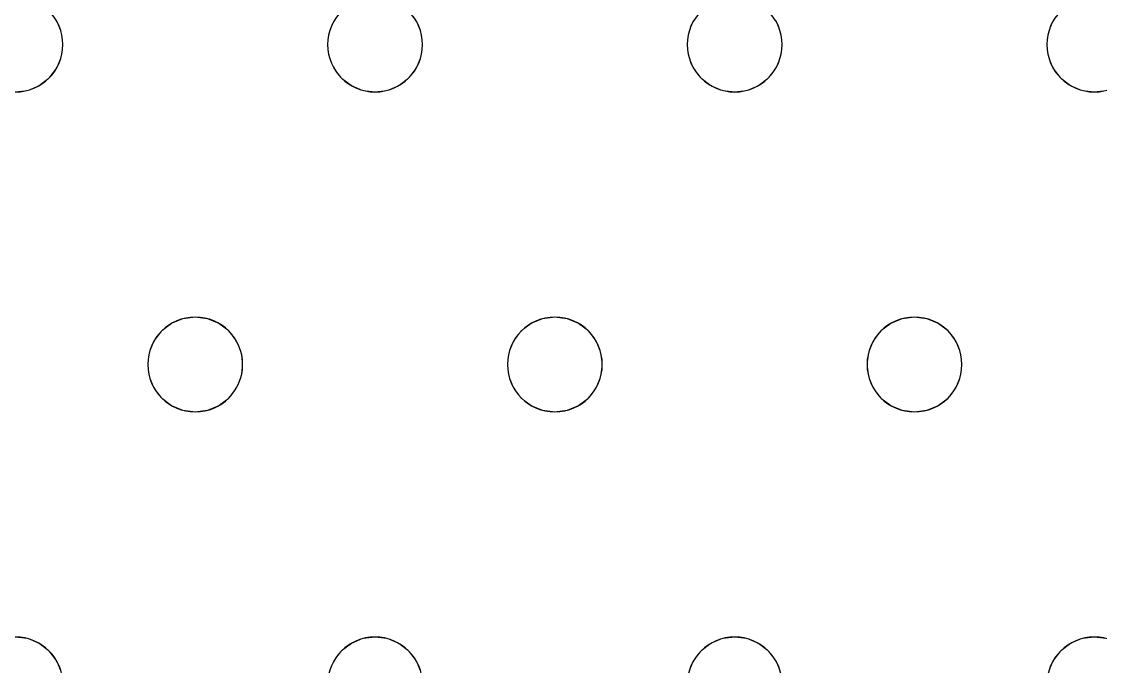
# Model space of a CAD drawing. Header units: millimetres. Extents: x -1 to 1601, y -701 to 1.
# Drawn here: x 896.6 to 987.6, y -150.5 to -96.1 of the extents above; entities that cross this region are included whole.
import ezdxf

# ---------------------------------------------------------------- set-up
doc = ezdxf.new("R2010")
doc.units = ezdxf.units.MM
doc.layers.add('IQ_200_3D', color=1, linetype='Continuous')
doc.layers.add('IQ_204_2D', color=7, linetype='Continuous')

msp = doc.modelspace()

# ---------------------------------------------------------------- linework, layer by layer
at = {"layer": 'IQ_200_3D', "lineweight": 18}
for points, invisible_edges in [([(122.762, -68.034, 850), (1477.238, -68.034, 850), (1477.238, -397.966, 850), (122.762, -397.966, 850)], 10), ([(122.762, -68.034, 860), (122.762, -397.966, 860), (1477.238, -397.966, 860), (1477.238, -68.034, 860)], 5), ([(929.915, -96, 888), (929.279, -95.172, 888), (953.32, -96, 888), (952.921, -96.965, 888)], 10), ([(899.981, -96.965, 890), (899.582, -96, 890), (899.582, -96, 888), (899.981, -96.965, 888)], 10), ([(922.587, -96.965, 888), (899.981, -96.965, 888), (899.582, -96, 888), (922.987, -96, 888)], 5), ([(922.587, -96.965, 890), (922.987, -96, 890), (899.582, -96, 890), (899.981, -96.965, 890)], 10), ([(922.987, -96, 890), (922.587, -96.965, 890), (922.587, -96.965, 888), (922.987, -96, 888)], 10), ([(930.315, -96.965, 890), (929.915, -96, 890), (929.915, -96, 888), (930.315, -96.965, 888)], 10), ([(952.921, -96.965, 888), (952.784, -98, 888), (930.315, -96.965, 888), (929.915, -96, 888)], 10), ([(929.915, -96, 890), (930.315, -96.965, 890), (952.921, -96.965, 890), (953.32, -96, 890)], 10), ([(953.32, -96, 890), (952.921, -96.965, 890), (952.921, -96.965, 888), (953.32, -96, 888)], 10), ([(960.648, -96.965, 890), (960.248, -96, 890), (960.248, -96, 888), (960.648, -96.965, 888)], 10), ([(983.254, -96.965, 888), (960.648, -96.965, 888), (960.248, -96, 888), (983.653, -96, 888)], 5), ([(983.254, -96.965, 890), (983.653, -96, 890), (960.248, -96, 890), (960.648, -96.965, 890)], 10), ([(983.653, -96, 890), (983.254, -96.965, 890), (983.254, -96.965, 888), (983.653, -96, 888)], 10), ([(900.118, -98, 890), (899.981, -96.965, 890), (899.981, -96.965, 888), (900.118, -98, 888)], 2), ([(899.981, -96.965, 888), (922.587, -96.965, 888), (922.451, -98, 888), (900.118, -98, 888)], 5), ([(922.451, -98, 890), (922.587, -96.965, 890), (899.981, -96.965, 890), (900.118, -98, 890)], 10), ([(922.587, -96.965, 890), (922.451, -98, 890), (922.451, -98, 888), (922.587, -96.965, 888)], 8), ([(930.451, -98, 890), (930.315, -96.965, 890), (930.315, -96.965, 888), (930.451, -98, 888)], 2), ([(952.784, -98, 888), (930.451, -98, 888), (930.315, -96.965, 888)], 13), ([(952.784, -98, 890), (952.921, -96.965, 890), (930.315, -96.965, 890), (930.451, -98, 890)], 10), ([(952.921, -96.965, 890), (952.784, -98, 890), (952.784, -98, 888), (952.921, -96.965, 888)], 8), ([(960.784, -98, 890), (960.648, -96.965, 890), (960.648, -96.965, 888), (960.784, -98, 888)], 2), ([(983.118, -98, 888), (960.784, -98, 888), (960.648, -96.965, 888), (983.254, -96.965, 888)], 5), ([(960.784, -98, 890), (983.254, -99.035, 890), (983.118, -98, 890), (960.648, -96.965, 890)], 5), ([(983.118, -98, 890), (983.254, -96.965, 890), (960.648, -96.965, 890)], 14), ([(983.254, -96.965, 890), (983.118, -98, 890), (983.118, -98, 888), (983.254, -96.965, 888)], 8), ([(899.981, -99.035, 890), (900.118, -98, 890), (900.118, -98, 888), (899.981, -99.035, 888)], 8), ([(922.587, -99.035, 888), (899.981, -99.035, 888), (900.118, -98, 888), (922.451, -98, 888)], 5), ([(900.118, -98, 890), (899.981, -99.035, 890), (922.587, -99.035, 890), (922.451, -98, 890)], 10), ([(922.451, -98, 890), (922.587, -99.035, 890), (922.587, -99.035, 888), (922.451, -98, 888)], 2), ([(930.315, -99.035, 890), (930.451, -98, 890), (930.451, -98, 888), (930.315, -99.035, 888)], 8), ([(952.921, -99.035, 888), (930.315, -99.035, 888), (930.451, -98, 888), (952.784, -98, 888)], 5), ([(930.315, -99.035, 890), (953.32, -100, 890), (952.921, -99.035, 890), (930.451, -98, 890)], 5), ([(930.451, -98, 890), (952.921, -99.035, 890), (952.784, -98, 890)], 13), ([(952.784, -98, 890), (952.921, -99.035, 890), (952.921, -99.035, 888), (952.784, -98, 888)], 2), ([(960.648, -99.035, 890), (960.784, -98, 890), (960.784, -98, 888), (960.648, -99.035, 888)], 8), ([(960.648, -99.035, 888), (960.784, -98, 888), (983.254, -99.035, 888), (983.653, -100, 888)], 10), ([(960.648, -99.035, 890), (983.653, -100, 890), (983.254, -99.035, 890), (960.784, -98, 890)], 5), ([(983.254, -99.035, 888), (960.784, -98, 888), (983.118, -98, 888)], 3), ([(983.118, -98, 890), (983.254, -99.035, 890), (983.254, -99.035, 888), (983.118, -98, 888)], 2), ([(899.582, -100, 890), (899.981, -99.035, 890), (899.981, -99.035, 888), (899.582, -100, 888)], 10), ([(899.981, -99.035, 888), (922.587, -99.035, 888), (922.987, -100, 888), (899.582, -100, 888)], 5), ([(922.987, -100, 890), (922.587, -99.035, 890), (899.981, -99.035, 890), (899.582, -100, 890)], 10), ([(922.587, -99.035, 890), (922.987, -100, 890), (922.987, -100, 888), (922.587, -99.035, 888)], 10), ([(929.915, -100, 890), (930.315, -99.035, 890), (930.315, -99.035, 888), (929.915, -100, 888)], 10), ([(930.315, -99.035, 888), (952.921, -99.035, 888), (953.32, -100, 888), (929.915, -100, 888)], 5), ([(929.915, -100, 890), (953.32, -100, 890), (930.315, -99.035, 890)], 3), ([(952.921, -99.035, 890), (953.32, -100, 890), (953.32, -100, 888), (952.921, -99.035, 888)], 10), ([(960.248, -100, 890), (960.648, -99.035, 890), (960.648, -99.035, 888), (960.248, -100, 888)], 10), ([(983.653, -100, 888), (960.248, -100, 888), (960.648, -99.035, 888)], 13), ([(960.248, -100, 890), (983.653, -100, 890), (960.648, -99.035, 890)], 3), ([(983.254, -99.035, 890), (983.653, -100, 890), (983.653, -100, 888), (983.254, -99.035, 888)], 10), ([(898.946, -100.828, 890), (899.582, -100, 890), (899.582, -100, 888), (898.946, -100.828, 888)], 10), ([(911.284, -121, 888), (898.946, -100.828, 888), (899.582, -100, 888), (922.987, -100, 888)], 13), ([(911.284, -121, 890), (899.582, -100, 890), (898.946, -100.828, 890)], 13), ([(911.284, -121, 890), (923.622, -100.828, 890), (922.987, -100, 890), (899.582, -100, 890)], 13), ([(911.284, -121, 888), (922.987, -100, 888), (923.622, -100.828, 888), (912.32, -121.136, 888)], 5), ([(922.987, -100, 890), (923.622, -100.828, 890), (923.622, -100.828, 888), (922.987, -100, 888)], 10), ([(929.279, -100.828, 890), (929.915, -100, 890), (929.915, -100, 888), (929.279, -100.828, 888)], 10), ([(941.618, -121, 888), (929.279, -100.828, 888), (929.915, -100, 888), (953.32, -100, 888)], 13), ([(929.279, -100.828, 890), (940.582, -121.136, 890), (941.618, -121, 890), (929.915, -100, 890)], 5), ([(941.618, -121, 890), (953.956, -100.828, 890), (953.32, -100, 890), (929.915, -100, 890)], 13), ([(941.618, -121, 888), (953.32, -100, 888), (953.956, -100.828, 888), (942.653, -121.136, 888)], 5), ([(953.32, -100, 890), (953.956, -100.828, 890), (953.956, -100.828, 888), (953.32, -100, 888)], 10), ([(959.613, -100.828, 890), (960.248, -100, 890), (960.248, -100, 888), (959.613, -100.828, 888)], 10), ([(971.951, -121, 888), (959.613, -100.828, 888), (960.248, -100, 888), (983.653, -100, 888)], 13), ([(959.613, -100.828, 890), (970.916, -121.136, 890), (971.951, -121, 890), (960.248, -100, 890)], 5), ([(971.951, -121, 890), (984.289, -100.828, 890), (983.653, -100, 890), (960.248, -100, 890)], 13), ([(983.653, -100, 888), (984.289, -100.828, 888), (971.951, -121, 888)], 14), ([(983.653, -100, 890), (984.289, -100.828, 890), (984.289, -100.828, 888), (983.653, -100, 888)], 10), ([(898.118, -101.464, 890), (898.946, -100.828, 890), (898.946, -100.828, 888), (898.118, -101.464, 888)], 10), ([(898.118, -101.464, 888), (898.946, -100.828, 888), (910.249, -121.136, 888), (909.284, -121.536, 888)], 10), ([(910.249, -121.136, 890), (911.284, -121, 890), (898.946, -100.828, 890), (898.118, -101.464, 890)], 10), ([(898.946, -100.828, 888), (911.284, -121, 888), (910.249, -121.136, 888)], 13), ([(912.32, -121.136, 890), (923.622, -100.828, 890), (911.284, -121, 890)], 3), ([(912.32, -121.136, 888), (923.622, -100.828, 888), (924.451, -101.464, 888), (913.284, -121.536, 888)], 5), ([(924.451, -101.464, 890), (923.622, -100.828, 890), (912.32, -121.136, 890), (913.284, -121.536, 890)], 10), ([(923.622, -100.828, 890), (924.451, -101.464, 890), (924.451, -101.464, 888), (923.622, -100.828, 888)], 10), ([(928.451, -101.464, 890), (929.279, -100.828, 890), (929.279, -100.828, 888), (928.451, -101.464, 888)], 10), ([(928.451, -101.464, 888), (929.279, -100.828, 888), (940.582, -121.136, 888), (939.618, -121.536, 888)], 10), ([(928.451, -101.464, 890), (940.582, -121.136, 890), (929.279, -100.828, 890)], 3), ([(941.618, -121, 888), (940.582, -121.136, 888), (929.279, -100.828, 888)], 14), ([(942.653, -121.136, 890), (953.956, -100.828, 890), (941.618, -121, 890)], 3), ([(953.956, -100.828, 888), (954.784, -101.464, 888), (942.653, -121.136, 888)], 14), ([(942.653, -121.136, 890), (943.618, -121.536, 890), (954.784, -101.464, 890), (953.956, -100.828, 890)], 10), ([(953.956, -100.828, 890), (954.784, -101.464, 890), (954.784, -101.464, 888), (953.956, -100.828, 888)], 10), ([(958.784, -101.464, 890), (959.613, -100.828, 890), (959.613, -100.828, 888), (958.784, -101.464, 888)], 10), ([(970.916, -121.136, 888), (958.784, -101.464, 888), (959.613, -100.828, 888), (971.951, -121, 888)], 5), ([(958.784, -101.464, 890), (969.951, -121.536, 890), (970.916, -121.136, 890), (959.613, -100.828, 890)], 5), ([(984.289, -100.828, 888), (985.118, -101.464, 888), (972.986, -121.136, 888), (971.951, -121, 888)], 10), ([(972.986, -121.136, 890), (985.118, -101.464, 890), (984.289, -100.828, 890), (971.951, -121, 890)], 5), ([(984.289, -100.828, 890), (985.118, -101.464, 890), (985.118, -101.464, 888), (984.289, -100.828, 888)], 10), ([(897.153, -101.864, 888), (896.118, -102, 888), (896.118, -102, 890), (897.153, -101.864, 890)], 10), ([(896.118, -102, 888), (897.153, -101.864, 888), (908.456, -122.172, 888), (907.82, -123, 888)], 10), ([(908.456, -122.172, 890), (909.284, -121.536, 890), (897.153, -101.864, 890), (896.118, -102, 890)], 10), ([(897.153, -101.864, 890), (898.118, -101.464, 890), (898.118, -101.464, 888), (897.153, -101.864, 888)], 10), ([(897.153, -101.864, 888), (898.118, -101.464, 888), (909.284, -121.536, 888), (908.456, -122.172, 888)], 10), ([(909.284, -121.536, 890), (910.249, -121.136, 890), (898.118, -101.464, 890), (897.153, -101.864, 890)], 10), ([(925.416, -101.864, 888), (914.113, -122.172, 888), (913.284, -121.536, 888), (924.451, -101.464, 888)], 5), ([(913.284, -121.536, 890), (914.113, -122.172, 890), (925.416, -101.864, 890), (924.451, -101.464, 890)], 10), ([(926.451, -102, 888), (914.748, -123, 888), (914.113, -122.172, 888), (925.416, -101.864, 888)], 5), ([(926.451, -102, 890), (925.416, -101.864, 890), (914.113, -122.172, 890), (914.748, -123, 890)], 10), ([(924.451, -101.464, 890), (925.416, -101.864, 890), (925.416, -101.864, 888), (924.451, -101.464, 888)], 10), ([(926.451, -102, 888), (925.416, -101.864, 888), (925.416, -101.864, 890), (926.451, -102, 890)], 10), ([(927.486, -101.864, 888), (926.451, -102, 888), (926.451, -102, 890), (927.486, -101.864, 890)], 10), ([(926.451, -102, 888), (927.486, -101.864, 888), (938.789, -122.172, 888), (938.153, -123, 888)], 10), ([(938.789, -122.172, 890), (939.618, -121.536, 890), (927.486, -101.864, 890), (926.451, -102, 890)], 10), ([(927.486, -101.864, 890), (928.451, -101.464, 890), (928.451, -101.464, 888), (927.486, -101.864, 888)], 10), ([(927.486, -101.864, 888), (928.451, -101.464, 888), (939.618, -121.536, 888), (938.789, -122.172, 888)], 10), ([(939.618, -121.536, 890), (940.582, -121.136, 890), (928.451, -101.464, 890), (927.486, -101.864, 890)], 10), ([(943.618, -121.536, 888), (942.653, -121.136, 888), (954.784, -101.464, 888), (955.749, -101.864, 888)], 10), ([(955.749, -101.864, 890), (954.784, -101.464, 890), (943.618, -121.536, 890), (944.446, -122.172, 890)], 10), ([(944.446, -122.172, 888), (943.618, -121.536, 888), (955.749, -101.864, 888), (956.784, -102, 888)], 10), ([(956.784, -102, 890), (955.749, -101.864, 890), (944.446, -122.172, 890), (945.082, -123, 890)], 10), ([(954.784, -101.464, 890), (955.749, -101.864, 890), (955.749, -101.864, 888), (954.784, -101.464, 888)], 10), ([(956.784, -102, 888), (955.749, -101.864, 888), (955.749, -101.864, 890), (956.784, -102, 890)], 10), ([(957.82, -101.864, 888), (956.784, -102, 888), (956.784, -102, 890), (957.82, -101.864, 890)], 10), ([(956.784, -102, 888), (957.82, -101.864, 888), (969.122, -122.172, 888), (968.487, -123, 888)], 10), ([(969.122, -122.172, 890), (957.82, -101.864, 890), (956.784, -102, 890), (968.487, -123, 890)], 5), ([(957.82, -101.864, 890), (958.784, -101.464, 890), (958.784, -101.464, 888), (957.82, -101.864, 888)], 10), ([(969.951, -121.536, 888), (969.122, -122.172, 888), (957.82, -101.864, 888), (958.784, -101.464, 888)], 10), ([(957.82, -101.864, 890), (969.122, -122.172, 890), (969.951, -121.536, 890), (958.784, -101.464, 890)], 5), ([(958.784, -101.464, 888), (970.916, -121.136, 888), (969.951, -121.536, 888)], 13), ([(985.118, -101.464, 888), (986.082, -101.864, 888), (973.951, -121.536, 888), (972.986, -121.136, 888)], 10), ([(973.951, -121.536, 890), (986.082, -101.864, 890), (985.118, -101.464, 890), (972.986, -121.136, 890)], 5), ([(974.779, -122.172, 888), (973.951, -121.536, 888), (986.082, -101.864, 888), (987.118, -102, 888)], 10), ([(974.779, -122.172, 890), (987.118, -102, 890), (986.082, -101.864, 890), (973.951, -121.536, 890)], 5), ([(985.118, -101.464, 890), (986.082, -101.864, 890), (986.082, -101.864, 888), (985.118, -101.464, 888)], 10), ([(987.118, -102, 888), (986.082, -101.864, 888), (986.082, -101.864, 890), (987.118, -102, 890)], 10), ([(988.153, -101.864, 888), (987.118, -102, 888), (987.118, -102, 890), (988.153, -101.864, 890)], 10), ([(999.456, -122.172, 888), (998.82, -123, 888), (987.118, -102, 888), (988.153, -101.864, 888)], 10), ([(987.118, -102, 890), (998.82, -123, 890), (999.456, -122.172, 890), (988.153, -101.864, 890)], 5), ([(896.118, -102, 888), (907.82, -123, 888), (884.415, -123, 888), (883.779, -122.172, 888)], 11), ([(907.82, -123, 890), (908.456, -122.172, 890), (896.118, -102, 890), (884.415, -123, 890)], 14), ([(914.748, -123, 888), (926.451, -102, 888), (938.153, -123, 888)], 15), ([(938.153, -123, 890), (938.789, -122.172, 890), (926.451, -102, 890), (914.748, -123, 890)], 14), ([(945.082, -123, 888), (944.446, -122.172, 888), (956.784, -102, 888), (968.487, -123, 888)], 14), ([(968.487, -123, 890), (956.784, -102, 890), (945.082, -123, 890), (968.087, -123.965, 890)], 7), ([(975.415, -123, 888), (974.779, -122.172, 888), (987.118, -102, 888), (998.82, -123, 888)], 14), ([(987.118, -102, 890), (974.779, -122.172, 890), (975.415, -123, 890), (998.82, -123, 890)], 13), ([(910.249, -121.136, 888), (911.284, -121, 888), (911.284, -121, 890), (910.249, -121.136, 890)], 10), ([(911.284, -121, 888), (912.32, -121.136, 888), (912.32, -121.136, 890), (911.284, -121, 890)], 10), ([(940.582, -121.136, 888), (941.618, -121, 888), (941.618, -121, 890), (940.582, -121.136, 890)], 10), ([(941.618, -121, 888), (942.653, -121.136, 888), (942.653, -121.136, 890), (941.618, -121, 890)], 10), ([(970.916, -121.136, 888), (971.951, -121, 888), (971.951, -121, 890), (970.916, -121.136, 890)], 10), ([(971.951, -121, 888), (972.986, -121.136, 888), (972.986, -121.136, 890), (971.951, -121, 890)], 10), ([(909.284, -121.536, 890), (908.456, -122.172, 890), (908.456, -122.172, 888), (909.284, -121.536, 888)], 10), ([(910.249, -121.136, 890), (909.284, -121.536, 890), (909.284, -121.536, 888), (910.249, -121.136, 888)], 10), ([(913.284, -121.536, 890), (912.32, -121.136, 890), (912.32, -121.136, 888), (913.284, -121.536, 888)], 10), ([(914.113, -122.172, 890), (913.284, -121.536, 890), (913.284, -121.536, 888), (914.113, -122.172, 888)], 10), ([(939.618, -121.536, 890), (938.789, -122.172, 890), (938.789, -122.172, 888), (939.618, -121.536, 888)], 10), ([(940.582, -121.136, 890), (939.618, -121.536, 890), (939.618, -121.536, 888), (940.582, -121.136, 888)], 10), ([(943.618, -121.536, 890), (942.653, -121.136, 890), (942.653, -121.136, 888), (943.618, -121.536, 888)], 10), ([(944.446, -122.172, 890), (943.618, -121.536, 890), (943.618, -121.536, 888), (944.446, -122.172, 888)], 10), ([(969.951, -121.536, 890), (969.122, -122.172, 890), (969.122, -122.172, 888), (969.951, -121.536, 888)], 10), ([(970.916, -121.136, 890), (969.951, -121.536, 890), (969.951, -121.536, 888), (970.916, -121.136, 888)], 10), ([(973.951, -121.536, 890), (972.986, -121.136, 890), (972.986, -121.136, 888), (973.951, -121.536, 888)], 10), ([(974.779, -122.172, 890), (973.951, -121.536, 890), (973.951, -121.536, 888), (974.779, -122.172, 888)], 10), ([(908.456, -122.172, 890), (907.82, -123, 890), (907.82, -123, 888), (908.456, -122.172, 888)], 10), ([(914.748, -123, 890), (914.113, -122.172, 890), (914.113, -122.172, 888), (914.748, -123, 888)], 10), ([(938.789, -122.172, 890), (938.153, -123, 890), (938.153, -123, 888), (938.789, -122.172, 888)], 10), ([(945.082, -123, 890), (944.446, -122.172, 890), (944.446, -122.172, 888), (945.082, -123, 888)], 10), ([(969.122, -122.172, 890), (968.487, -123, 890), (968.487, -123, 888), (969.122, -122.172, 888)], 10), ([(975.415, -123, 890), (974.779, -122.172, 890), (974.779, -122.172, 888), (975.415, -123, 888)], 10), ([(907.421, -123.965, 888), (884.815, -123.965, 888), (884.415, -123, 888), (907.82, -123, 888)], 5), ([(884.815, -123.965, 890), (907.284, -125, 890), (907.421, -123.965, 890), (884.415, -123, 890)], 5), ([(907.421, -123.965, 890), (907.82, -123, 890), (884.415, -123, 890)], 14), ([(907.82, -123, 890), (907.421, -123.965, 890), (907.421, -123.965, 888), (907.82, -123, 888)], 10), ([(915.148, -123.965, 890), (914.748, -123, 890), (914.748, -123, 888), (915.148, -123.965, 888)], 10), ([(937.754, -123.965, 888), (915.148, -123.965, 888), (914.748, -123, 888), (938.153, -123, 888)], 5), ([(914.748, -123, 890), (937.754, -123.965, 890), (938.153, -123, 890)], 13), ([(915.148, -123.965, 890), (937.618, -125, 890), (937.754, -123.965, 890), (914.748, -123, 890)], 5), ([(938.153, -123, 890), (937.754, -123.965, 890), (937.754, -123.965, 888), (938.153, -123, 888)], 10), ([(945.481, -123.965, 890), (945.082, -123, 890), (945.082, -123, 888), (945.481, -123.965, 888)], 10), ([(968.087, -123.965, 888), (945.481, -123.965, 888), (945.082, -123, 888), (968.487, -123, 888)], 5), ([(945.082, -123, 890), (945.481, -123.965, 890), (968.087, -123.965, 890)], 14), ([(968.487, -123, 890), (968.087, -123.965, 890), (968.087, -123.965, 888), (968.487, -123, 888)], 10), ([(975.815, -123.965, 890), (975.415, -123, 890), (975.415, -123, 888), (975.815, -123.965, 888)], 10), ([(975.815, -123.965, 888), (975.415, -123, 888), (998.421, -123.965, 888), (998.284, -125, 888)], 10), ([(998.421, -123.965, 888), (975.415, -123, 888), (998.82, -123, 888)], 3), ([(998.421, -123.965, 890), (998.82, -123, 890), (975.415, -123, 890), (975.815, -123.965, 890)], 10), ([(907.284, -125, 888), (884.951, -125, 888), (884.815, -123.965, 888), (907.421, -123.965, 888)], 5), ([(884.951, -125, 890), (907.421, -126.035, 890), (907.284, -125, 890), (884.815, -123.965, 890)], 5), ([(907.421, -123.965, 890), (907.284, -125, 890), (907.284, -125, 888), (907.421, -123.965, 888)], 8), ([(915.284, -125, 890), (915.148, -123.965, 890), (915.148, -123.965, 888), (915.284, -125, 888)], 2), ([(937.618, -125, 888), (915.284, -125, 888), (915.148, -123.965, 888), (937.754, -123.965, 888)], 5), ([(915.284, -125, 890), (937.754, -126.035, 890), (937.618, -125, 890), (915.148, -123.965, 890)], 5), ([(937.754, -123.965, 890), (937.618, -125, 890), (937.618, -125, 888), (937.754, -123.965, 888)], 8), ([(945.618, -125, 890), (945.481, -123.965, 890), (945.481, -123.965, 888), (945.618, -125, 888)], 2), ([(967.951, -125, 888), (945.618, -125, 888), (945.481, -123.965, 888), (968.087, -123.965, 888)], 5), ([(967.951, -125, 890), (968.087, -123.965, 890), (945.481, -123.965, 890), (945.618, -125, 890)], 10), ([(968.087, -123.965, 890), (967.951, -125, 890), (967.951, -125, 888), (968.087, -123.965, 888)], 8), ([(975.951, -125, 890), (975.815, -123.965, 890), (975.815, -123.965, 888), (975.951, -125, 888)], 2), ([(975.951, -125, 888), (975.815, -123.965, 888), (998.284, -125, 888), (998.421, -126.035, 888)], 10), ([(975.815, -123.965, 890), (975.951, -125, 890), (998.284, -125, 890), (998.421, -123.965, 890)], 10), ([(907.421, -126.035, 888), (884.815, -126.035, 888), (884.951, -125, 888), (907.284, -125, 888)], 5), ([(884.815, -126.035, 890), (907.82, -127, 890), (907.421, -126.035, 890), (884.951, -125, 890)], 5), ([(907.284, -125, 890), (907.421, -126.035, 890), (907.421, -126.035, 888), (907.284, -125, 888)], 2), ([(915.148, -126.035, 890), (915.284, -125, 890), (915.284, -125, 888), (915.148, -126.035, 888)], 8), ([(937.754, -126.035, 888), (915.148, -126.035, 888), (915.284, -125, 888), (937.618, -125, 888)], 5), ([(915.148, -126.035, 890), (938.153, -127, 890), (937.754, -126.035, 890), (915.284, -125, 890)], 5), ([(937.618, -125, 890), (937.754, -126.035, 890), (937.754, -126.035, 888), (937.618, -125, 888)], 2), ([(945.481, -126.035, 890), (945.618, -125, 890), (945.618, -125, 888), (945.481, -126.035, 888)], 8), ([(945.618, -125, 888), (967.951, -125, 888), (968.087, -126.035, 888), (945.481, -126.035, 888)], 5), ([(968.087, -126.035, 890), (967.951, -125, 890), (945.618, -125, 890), (945.481, -126.035, 890)], 10), ([(967.951, -125, 890), (968.087, -126.035, 890), (968.087, -126.035, 888), (967.951, -125, 888)], 2), ([(975.815, -126.035, 890), (975.951, -125, 890), (975.951, -125, 888), (975.815, -126.035, 888)], 8), ([(975.815, -126.035, 888), (975.951, -125, 888), (998.421, -126.035, 888), (998.82, -127, 888)], 10), ([(975.951, -125, 890), (975.815, -126.035, 890), (998.421, -126.035, 890), (998.284, -125, 890)], 10), ([(884.415, -127, 888), (884.815, -126.035, 888), (907.82, -127, 888), (896.118, -148, 888)], 14), ([(884.415, -127, 890), (907.82, -127, 890), (884.815, -126.035, 890)], 3), ([(907.421, -126.035, 888), (907.82, -127, 888), (884.815, -126.035, 888)], 14), ([(907.421, -126.035, 890), (907.82, -127, 890), (907.82, -127, 888), (907.421, -126.035, 888)], 10), ([(914.748, -127, 890), (915.148, -126.035, 890), (915.148, -126.035, 888), (914.748, -127, 888)], 10), ([(938.153, -127, 888), (914.748, -127, 888), (915.148, -126.035, 888), (937.754, -126.035, 888)], 5), ([(914.748, -127, 890), (938.153, -127, 890), (915.148, -126.035, 890)], 3), ([(937.754, -126.035, 890), (938.153, -127, 890), (938.153, -127, 888), (937.754, -126.035, 888)], 10), ([(945.082, -127, 890), (945.481, -126.035, 890), (945.481, -126.035, 888), (945.082, -127, 888)], 10), ([(945.082, -127, 888), (945.481, -126.035, 888), (968.487, -127, 888), (956.784, -148, 888)], 14), ([(945.082, -127, 890), (956.784, -148, 890), (968.487, -127, 890), (945.481, -126.035, 890)], 7), ([(968.087, -126.035, 888), (968.487, -127, 888), (945.481, -126.035, 888)], 14), ([(968.487, -127, 890), (968.087, -126.035, 890), (945.481, -126.035, 890)], 14), ([(968.087, -126.035, 890), (968.487, -127, 890), (968.487, -127, 888), (968.087, -126.035, 888)], 10), ([(975.415, -127, 890), (975.815, -126.035, 890), (975.815, -126.035, 888), (975.415, -127, 888)], 10), ([(998.82, -127, 888), (987.118, -148, 888), (975.415, -127, 888), (975.815, -126.035, 888)], 11), ([(998.82, -127, 890), (998.421, -126.035, 890), (975.815, -126.035, 890), (975.415, -127, 890)], 10), ([(896.118, -148, 890), (908.456, -127.828, 890), (907.82, -127, 890), (884.415, -127, 890)], 13), ([(896.118, -148, 888), (907.82, -127, 888), (908.456, -127.828, 888), (897.153, -148.136, 888)], 5), ([(907.82, -127, 890), (908.456, -127.828, 890), (908.456, -127.828, 888), (907.82, -127, 888)], 10), ([(914.113, -127.828, 890), (914.748, -127, 890), (914.748, -127, 888), (914.113, -127.828, 888)], 10), ([(926.451, -148, 888), (914.113, -127.828, 888), (914.748, -127, 888), (938.153, -127, 888)], 13), ([(914.748, -127, 890), (914.113, -127.828, 890), (926.451, -148, 890), (938.153, -127, 890)], 14), ([(938.789, -127.828, 888), (927.486, -148.136, 888), (926.451, -148, 888), (938.153, -127, 888)], 5), ([(938.789, -127.828, 890), (938.153, -127, 890), (926.451, -148, 890), (927.486, -148.136, 890)], 10), ([(938.153, -127, 890), (938.789, -127.828, 890), (938.789, -127.828, 888), (938.153, -127, 888)], 10), ([(944.446, -127.828, 890), (945.082, -127, 890), (945.082, -127, 888), (944.446, -127.828, 888)], 10), ([(944.446, -127.828, 888), (945.082, -127, 888), (956.784, -148, 888), (955.749, -148.136, 888)], 10), ([(944.446, -127.828, 890), (955.749, -148.136, 890), (956.784, -148, 890), (945.082, -127, 890)], 5), ([(956.784, -148, 888), (968.487, -127, 888), (969.122, -127.828, 888), (957.82, -148.136, 888)], 5), ([(969.122, -127.828, 890), (968.487, -127, 890), (956.784, -148, 890), (957.82, -148.136, 890)], 10), ([(968.487, -127, 890), (969.122, -127.828, 890), (969.122, -127.828, 888), (968.487, -127, 888)], 10), ([(974.779, -127.828, 890), (975.415, -127, 890), (975.415, -127, 888), (974.779, -127.828, 888)], 10), ([(974.779, -127.828, 888), (975.415, -127, 888), (987.118, -148, 888), (986.082, -148.136, 888)], 10), ([(987.118, -148, 890), (975.415, -127, 890), (974.779, -127.828, 890), (986.082, -148.136, 890)], 5), ([(998.82, -127, 890), (975.415, -127, 890), (987.118, -148, 890)], 15), ([(999.456, -127.828, 888), (988.153, -148.136, 888), (987.118, -148, 888), (998.82, -127, 888)], 5), ([(999.456, -127.828, 890), (998.82, -127, 890), (987.118, -148, 890), (988.153, -148.136, 890)], 10), ([(897.153, -148.136, 890), (908.456, -127.828, 890), (896.118, -148, 890)], 3), ([(897.153, -148.136, 888), (908.456, -127.828, 888), (909.284, -128.464, 888), (898.118, -148.536, 888)], 5), ([(909.284, -128.464, 890), (908.456, -127.828, 890), (897.153, -148.136, 890), (898.118, -148.536, 890)], 10), ([(908.456, -127.828, 890), (909.284, -128.464, 890), (909.284, -128.464, 888), (908.456, -127.828, 888)], 10), ([(913.284, -128.464, 890), (914.113, -127.828, 890), (914.113, -127.828, 888), (913.284, -128.464, 888)], 10), ([(913.284, -128.464, 888), (914.113, -127.828, 888), (925.416, -148.136, 888), (924.451, -148.536, 888)], 10), ([(914.113, -127.828, 890), (913.284, -128.464, 890), (925.416, -148.136, 890), (926.451, -148, 890)], 10), ([(925.416, -148.136, 888), (914.113, -127.828, 888), (926.451, -148, 888)], 3), ([(938.789, -127.828, 888), (939.618, -128.464, 888), (927.486, -148.136, 888)], 14), ([(939.618, -128.464, 890), (938.789, -127.828, 890), (927.486, -148.136, 890), (928.451, -148.536, 890)], 10), ([(938.789, -127.828, 890), (939.618, -128.464, 890), (939.618, -128.464, 888), (938.789, -127.828, 888)], 10), ([(943.618, -128.464, 890), (944.446, -127.828, 890), (944.446, -127.828, 888), (943.618, -128.464, 888)], 10), ([(944.446, -127.828, 888), (955.749, -148.136, 888), (943.618, -128.464, 888)], 3), ([(943.618, -128.464, 890), (954.784, -148.536, 890), (955.749, -148.136, 890), (944.446, -127.828, 890)], 5), ([(957.82, -148.136, 888), (969.122, -127.828, 888), (969.951, -128.464, 888)], 13), ([(969.951, -128.464, 890), (969.122, -127.828, 890), (957.82, -148.136, 890), (958.784, -148.536, 890)], 10), ([(969.122, -127.828, 890), (969.951, -128.464, 890), (969.951, -128.464, 888), (969.122, -127.828, 888)], 10), ([(973.951, -128.464, 890), (974.779, -127.828, 890), (974.779, -127.828, 888), (973.951, -128.464, 888)], 10), ([(973.951, -128.464, 888), (974.779, -127.828, 888), (986.082, -148.136, 888), (985.118, -148.536, 888)], 10), ([(974.779, -127.828, 890), (973.951, -128.464, 890), (986.082, -148.136, 890)], 14), ([(910.249, -128.864, 888), (898.946, -149.172, 888), (898.118, -148.536, 888), (909.284, -128.464, 888)], 5), ([(910.249, -128.864, 890), (909.284, -128.464, 890), (898.118, -148.536, 890), (898.946, -149.172, 890)], 10), ([(898.946, -149.172, 888), (910.249, -128.864, 888), (911.284, -129, 888), (899.582, -150, 888)], 5), ([(911.284, -129, 890), (910.249, -128.864, 890), (898.946, -149.172, 890), (899.582, -150, 890)], 10), ([(899.582, -150, 888), (911.284, -129, 888), (922.987, -150, 888), (922.587, -150.965, 888)], 11), ([(922.987, -150, 890), (923.622, -149.172, 890), (911.284, -129, 890), (899.582, -150, 890)], 14), ([(909.284, -128.464, 890), (910.249, -128.864, 890), (910.249, -128.864, 888), (909.284, -128.464, 888)], 10), ([(911.284, -129, 888), (910.249, -128.864, 888), (910.249, -128.864, 890), (911.284, -129, 890)], 10), ([(912.32, -128.864, 888), (911.284, -129, 888), (911.284, -129, 890), (912.32, -128.864, 890)], 10), ([(923.622, -149.172, 888), (922.987, -150, 888), (911.284, -129, 888), (912.32, -128.864, 888)], 10), ([(923.622, -149.172, 890), (924.451, -148.536, 890), (912.32, -128.864, 890), (911.284, -129, 890)], 10), ([(912.32, -128.864, 890), (913.284, -128.464, 890), (913.284, -128.464, 888), (912.32, -128.864, 888)], 10), ([(912.32, -128.864, 888), (913.284, -128.464, 888), (924.451, -148.536, 888), (923.622, -149.172, 888)], 10), ([(924.451, -148.536, 890), (925.416, -148.136, 890), (913.284, -128.464, 890), (912.32, -128.864, 890)], 10), ([(928.451, -148.536, 888), (927.486, -148.136, 888), (939.618, -128.464, 888), (940.582, -128.864, 888)], 10), ([(940.582, -128.864, 890), (939.618, -128.464, 890), (928.451, -148.536, 890), (929.279, -149.172, 890)], 10), ([(929.279, -149.172, 888), (928.451, -148.536, 888), (940.582, -128.864, 888), (941.618, -129, 888)], 10), ([(941.618, -129, 890), (940.582, -128.864, 890), (929.279, -149.172, 890), (929.915, -150, 890)], 10), ([(929.915, -150, 888), (929.279, -149.172, 888), (941.618, -129, 888), (953.32, -150, 888)], 14), ([(953.32, -150, 890), (941.618, -129, 890), (929.915, -150, 890), (952.921, -150.965, 890)], 7), ([(939.618, -128.464, 890), (940.582, -128.864, 890), (940.582, -128.864, 888), (939.618, -128.464, 888)], 10), ([(941.618, -129, 888), (940.582, -128.864, 888), (940.582, -128.864, 890), (941.618, -129, 890)], 10), ([(942.653, -128.864, 888), (941.618, -129, 888), (941.618, -129, 890), (942.653, -128.864, 890)], 10), ([(953.956, -149.172, 888), (941.618, -129, 888), (942.653, -128.864, 888), (954.784, -148.536, 888)], 5), ([(953.956, -149.172, 890), (942.653, -128.864, 890), (941.618, -129, 890), (953.32, -150, 890)], 5), ([(953.32, -150, 888), (941.618, -129, 888), (953.956, -149.172, 888)], 3), ([(942.653, -128.864, 890), (943.618, -128.464, 890), (943.618, -128.464, 888), (942.653, -128.864, 888)], 10), ([(954.784, -148.536, 888), (942.653, -128.864, 888), (943.618, -128.464, 888), (955.749, -148.136, 888)], 5), ([(942.653, -128.864, 890), (953.956, -149.172, 890), (954.784, -148.536, 890), (943.618, -128.464, 890)], 5), ([(969.951, -128.464, 888), (970.916, -128.864, 888), (958.784, -148.536, 888), (957.82, -148.136, 888)], 10), ([(970.916, -128.864, 890), (969.951, -128.464, 890), (958.784, -148.536, 890), (959.613, -149.172, 890)], 10), ([(959.613, -149.172, 888), (958.784, -148.536, 888), (970.916, -128.864, 888), (971.951, -129, 888)], 10), ([(959.613, -149.172, 890), (960.248, -150, 890), (971.951, -129, 890), (970.916, -128.864, 890)], 10), ([(960.248, -150, 888), (959.613, -149.172, 888), (971.951, -129, 888), (983.653, -150, 888)], 14), ([(983.653, -150, 890), (984.289, -149.172, 890), (971.951, -129, 890), (960.248, -150, 890)], 14), ([(969.951, -128.464, 890), (970.916, -128.864, 890), (970.916, -128.864, 888), (969.951, -128.464, 888)], 10), ([(971.951, -129, 888), (970.916, -128.864, 888), (970.916, -128.864, 890), (971.951, -129, 890)], 10), ([(972.986, -128.864, 888), (971.951, -129, 888), (971.951, -129, 890), (972.986, -128.864, 890)], 10), ([(971.951, -129, 888), (972.986, -128.864, 888), (984.289, -149.172, 888), (983.653, -150, 888)], 10), ([(972.986, -128.864, 890), (971.951, -129, 890), (984.289, -149.172, 890), (985.118, -148.536, 890)], 10), ([(972.986, -128.864, 890), (973.951, -128.464, 890), (973.951, -128.464, 888), (972.986, -128.864, 888)], 10), ([(972.986, -128.864, 888), (973.951, -128.464, 888), (985.118, -148.536, 888), (984.289, -149.172, 888)], 10), ([(973.951, -128.464, 890), (972.986, -128.864, 890), (985.118, -148.536, 890), (986.082, -148.136, 890)], 10), ([(896.118, -148, 888), (897.153, -148.136, 888), (897.153, -148.136, 890), (896.118, -148, 890)], 10), ([(898.118, -148.536, 890), (897.153, -148.136, 890), (897.153, -148.136, 888), (898.118, -148.536, 888)], 10), ([(925.416, -148.136, 890), (924.451, -148.536, 890), (924.451, -148.536, 888), (925.416, -148.136, 888)], 10), ([(925.416, -148.136, 888), (926.451, -148, 888), (926.451, -148, 890), (925.416, -148.136, 890)], 10), ([(926.451, -148, 888), (927.486, -148.136, 888), (927.486, -148.136, 890), (926.451, -148, 890)], 10), ([(928.451, -148.536, 890), (927.486, -148.136, 890), (927.486, -148.136, 888), (928.451, -148.536, 888)], 10), ([(955.749, -148.136, 890), (954.784, -148.536, 890), (954.784, -148.536, 888), (955.749, -148.136, 888)], 10), ([(955.749, -148.136, 888), (956.784, -148, 888), (956.784, -148, 890), (955.749, -148.136, 890)], 10), ([(956.784, -148, 888), (957.82, -148.136, 888), (957.82, -148.136, 890), (956.784, -148, 890)], 10), ([(958.784, -148.536, 890), (957.82, -148.136, 890), (957.82, -148.136, 888), (958.784, -148.536, 888)], 10), ([(986.082, -148.136, 890), (985.118, -148.536, 890), (985.118, -148.536, 888), (986.082, -148.136, 888)], 10), ([(986.082, -148.136, 888), (987.118, -148, 888), (987.118, -148, 890), (986.082, -148.136, 890)], 10), ([(987.118, -148, 888), (988.153, -148.136, 888), (988.153, -148.136, 890), (987.118, -148, 890)], 10), ([(898.946, -149.172, 890), (898.118, -148.536, 890), (898.118, -148.536, 888), (898.946, -149.172, 888)], 10), ([(899.582, -150, 890), (898.946, -149.172, 890), (898.946, -149.172, 888), (899.582, -150, 888)], 10), ([(923.622, -149.172, 890), (922.987, -150, 890), (922.987, -150, 888), (923.622, -149.172, 888)], 10), ([(924.451, -148.536, 890), (923.622, -149.172, 890), (923.622, -149.172, 888), (924.451, -148.536, 888)], 10), ([(929.279, -149.172, 890), (928.451, -148.536, 890), (928.451, -148.536, 888), (929.279, -149.172, 888)], 10), ([(929.915, -150, 890), (929.279, -149.172, 890), (929.279, -149.172, 888), (929.915, -150, 888)], 10), ([(953.956, -149.172, 890), (953.32, -150, 890), (953.32, -150, 888), (953.956, -149.172, 888)], 10), ([(954.784, -148.536, 890), (953.956, -149.172, 890), (953.956, -149.172, 888), (954.784, -148.536, 888)], 10), ([(959.613, -149.172, 890), (958.784, -148.536, 890), (958.784, -148.536, 888), (959.613, -149.172, 888)], 10), ([(960.248, -150, 890), (959.613, -149.172, 890), (959.613, -149.172, 888), (960.248, -150, 888)], 10), ([(984.289, -149.172, 890), (983.653, -150, 890), (983.653, -150, 888), (984.289, -149.172, 888)], 10), ([(985.118, -148.536, 890), (984.289, -149.172, 890), (984.289, -149.172, 888), (985.118, -148.536, 888)], 10), ([(899.981, -150.965, 890), (899.582, -150, 890), (899.582, -150, 888), (899.981, -150.965, 888)], 10), ([(899.981, -150.965, 888), (899.582, -150, 888), (922.587, -150.965, 888), (922.451, -152, 888)], 10), ([(922.587, -150.965, 890), (922.987, -150, 890), (899.582, -150, 890), (899.981, -150.965, 890)], 10), ([(922.987, -150, 890), (922.587, -150.965, 890), (922.587, -150.965, 888), (922.987, -150, 888)], 10), ([(930.315, -150.965, 890), (929.915, -150, 890), (929.915, -150, 888), (930.315, -150.965, 888)], 10), ([(952.921, -150.965, 888), (930.315, -150.965, 888), (929.915, -150, 888), (953.32, -150, 888)], 5), ([(930.315, -150.965, 890), (952.921, -150.965, 890), (929.915, -150, 890)], 3), ([(953.32, -150, 890), (952.921, -150.965, 890), (952.921, -150.965, 888), (953.32, -150, 888)], 10), ([(960.648, -150.965, 890), (960.248, -150, 890), (960.248, -150, 888), (960.648, -150.965, 888)], 10), ([(983.254, -150.965, 888), (960.648, -150.965, 888), (960.248, -150, 888), (983.653, -150, 888)], 5), ([(983.254, -150.965, 890), (983.653, -150, 890), (960.248, -150, 890), (960.648, -150.965, 890)], 10), ([(983.653, -150, 890), (983.254, -150.965, 890), (983.254, -150.965, 888), (983.653, -150, 888)], 10)]:
    msp.add_3dface(points, dxfattribs=dict(at, invisible_edges=invisible_edges))
at = {"layer": 'IQ_204_2D'}
for centre, start, end in [((896.118, -98), 360, 180), ((926.451, -98), 0, 180), ((956.784, -98), 360, 180), ((987.118, -98), 0, 180), ((896.118, -98), 180, 360), ((926.451, -98), 180, 360), ((956.784, -98), 180, 360), ((987.118, -98), 180, 360), ((911.284, -125), 0, 180), ((941.618, -125), 360, 180), ((971.951, -125), 0, 180), ((911.284, -125), 180, 360), ((941.618, -125), 180, 360), ((971.951, -125), 180, 360), ((896.118, -152), 360, 180), ((926.451, -152), 0, 180), ((956.784, -152), 360, 180), ((987.118, -152), 0, 180)]:
    msp.add_arc(centre, 4, start, end, dxfattribs=at)

# ---------------------------------------------------------------- meshes
at = {"layer": 'IQ_200_3D', "lineweight": 18}
mesh = msp.add_polyface(dxfattribs=at)
corners = [(1600, 0, 850), (1600, -700, 850), (0, -700, 850), (0, 0, 850), (1210.5, -594, 850), (1211.556, -602.023, 850), (1214.653, -609.5, 850), (1219.58, -615.92, 850), (1226, -620.847, 850), (1233.477, -623.944, 850), (1241.5, -625, 850), (1459.5, -625, 850), (1467.523, -623.944, 850), (1475, -620.847, 850), (1481.42, -615.92, 850), (1486.347, -609.5, 850), (1489.444, -602.023, 850), (1490.5, -594, 850), (1490.5, -476, 850), (1489.444, -467.977, 850), (1486.347, -460.5, 850), (1481.42, -454.08, 850), (1475, -449.153, 850), (1467.523, -446.056, 850), (1459.5, -445, 850), (1241.5, -445, 850), (1233.477, -446.056, 850), (1226, -449.153, 850), (1219.58, -454.08, 850), (1214.653, -460.5, 850), (1211.556, -467.977, 850), (1210.5, -476, 850), (1477.5, -68.034, 850), (122.5, -68.034, 850), (110.412, -69.625, 850), (99.148, -74.291, 850), (89.475, -81.713, 850), (82.053, -91.386, 850), (77.388, -102.65, 850), (75.796, -114.738, 850), (75.796, -351.262, 850), (77.388, -363.35, 850), (82.053, -374.614, 850), (89.475, -384.287, 850), (99.148, -391.709, 850), (110.412, -396.375, 850), (122.5, -397.966, 850), (1477.5, -397.966, 850), (1489.588, -396.375, 850), (1500.852, -391.709, 850), (1510.525, -384.287, 850), (1517.947, -374.614, 850), (1522.612, -363.35, 850), (1524.204, -351.262, 850), (1524.204, -114.738, 850), (1522.612, -102.65, 850), (1517.947, -91.386, 850), (1510.525, -81.713, 850), (1500.852, -74.291, 850), (1489.588, -69.625, 850)]
mesh.append_faces([[corners[k] for k in face] for face in [(37, 3, 36), (35, 3, 34), (4, 46, 31), (31, 46, 30), (55, 0, 54), (16, 1, 15), (14, 1, 13), (21, 49, 20), (11, 1, 10)]], dxfattribs={"vtx0": -1, "vtx1": -1})
mesh.append_faces([[corners[k] for k in face] for face in [(3, 37, 38), (3, 38, 39), (3, 39, 40, 2), (2, 40, 41), (46, 4, 5), (2, 6, 7), (46, 29, 30), (46, 28, 29), (26, 46, 47, 25), (46, 26, 27), (0, 59, 32, 3), (20, 49, 50, 19), (47, 24, 25), (0, 55, 56), (1, 52, 53), (19, 50, 51, 18), (1, 16, 17)]], dxfattribs={"vtx0": -1, "vtx2": -1})
mesh.append_faces([[corners[k] for k in face] for face in [(2, 45, 46, 5), (1, 17, 18, 51)]], dxfattribs={"vtx0": -1, "vtx2": -1, "vtx3": -1})
mesh.append_faces([[corners[k] for k in face] for face in [(41, 42, 2), (35, 36, 3), (33, 34, 3, 32), (43, 44, 2), (44, 45, 2), (42, 43, 2), (5, 6, 2), (27, 28, 46), (7, 8, 2), (8, 9, 2), (58, 59, 0), (56, 57, 0), (57, 58, 0), (51, 52, 1), (23, 24, 47), (11, 12, 1), (12, 13, 1), (14, 15, 1)]], dxfattribs={"vtx1": -1, "vtx2": -1})
mesh.append_faces([[corners[k] for k in face] for face in [(1, 2, 9, 10), (47, 48, 22, 23), (48, 49, 21, 22), (53, 54, 0, 1)]], dxfattribs={"vtx1": -1, "vtx3": -1})
mesh = msp.add_polyface(dxfattribs=at)
corners = [(1600, -700, 900), (1600, -23, 900), (0, -23, 900), (0, -700, 900), (90, -35.113, 900), (1510, -35.113, 900), (1529.382, -37.665, 900), (1547.443, -45.146, 900), (1562.953, -57.047, 900), (1574.854, -72.557, 900), (1582.335, -90.618, 900), (1584.887, -110, 900), (1584.887, -610, 900), (1582.335, -629.382, 900), (1574.854, -647.443, 900), (1562.953, -662.953, 900), (1547.443, -674.854, 900), (1529.382, -682.335, 900), (1510, -684.887, 900), (90, -684.887, 900), (70.618, -682.335, 900), (52.557, -674.854, 900), (37.047, -662.953, 900), (25.146, -647.443, 900), (17.665, -629.382, 900), (15.113, -610, 900), (15.113, -110, 900), (17.665, -90.618, 900), (25.146, -72.557, 900), (37.047, -57.047, 900), (52.557, -45.146, 900), (70.618, -37.665, 900)]
mesh.append_faces([[corners[k] for k in face] for face in [(9, 1, 8), (14, 0, 13), (31, 2, 30), (28, 2, 27), (21, 3, 20), (23, 3, 22)]], dxfattribs={"vtx0": -1, "vtx1": -1})
mesh.append_faces([[corners[k] for k in face] for face in [(1, 9, 10), (1, 11, 12, 0), (0, 14, 15), (0, 18, 19), (2, 28, 29), (3, 23, 24)]], dxfattribs={"vtx0": -1, "vtx2": -1})
mesh.append_faces([[corners[k] for k in face] for face in [(10, 11, 1), (5, 6, 1), (7, 8, 1), (6, 7, 1), (12, 13, 0), (15, 16, 0), (17, 18, 0), (16, 17, 0), (31, 4, 2), (29, 30, 2), (26, 27, 2), (21, 22, 3), (24, 25, 3)]], dxfattribs={"vtx1": -1, "vtx2": -1})
mesh.append_faces([[corners[k] for k in face] for face in [(4, 5, 1, 2), (25, 26, 2, 3), (19, 20, 3, 0)]], dxfattribs={"vtx1": -1, "vtx3": -1})
mesh = msp.add_polyface(dxfattribs=at)
corners = [(1510, -48.392, 890), (90, -48.392, 890), (66.424, -53.082, 890), (46.437, -66.437, 890), (33.082, -86.424, 890), (28.392, -110, 890), (28.392, -610, 890), (33.082, -633.576, 890), (46.437, -653.563, 890), (66.424, -666.918, 890), (90, -671.608, 890), (1510, -671.608, 890), (1533.576, -666.918, 890), (1553.563, -653.563, 890), (1566.918, -633.576, 890), (1571.608, -610, 890), (1571.608, -110, 890), (1566.918, -86.424, 890), (1553.563, -66.437, 890), (1533.576, -53.082, 890), (122.5, -418.034, 890), (1477.5, -418.034, 890), (1489.656, -419.634, 890), (1500.983, -424.326, 890), (1510.71, -431.79, 890), (1518.174, -441.517, 890), (1522.866, -452.844, 890), (1524.466, -465, 890), (1524.466, -605, 890), (1522.866, -617.156, 890), (1518.174, -628.483, 890), (1510.71, -638.21, 890), (1500.983, -645.674, 890), (1489.656, -650.366, 890), (1477.5, -651.966, 890), (122.5, -651.966, 890), (110.344, -650.366, 890), (99.017, -645.674, 890), (89.29, -638.21, 890), (81.826, -628.483, 890), (77.134, -617.156, 890), (75.534, -605, 890), (75.534, -465, 890), (77.134, -452.844, 890), (81.826, -441.517, 890), (89.29, -431.79, 890), (99.017, -424.326, 890), (110.344, -419.634, 890), (122.5, -68.034, 890), (1477.5, -68.034, 890), (1489.588, -69.625, 890), (1500.852, -74.291, 890), (1510.525, -81.713, 890), (1517.947, -91.386, 890), (1522.612, -102.65, 890), (1524.204, -114.738, 890), (1524.204, -351.262, 890), (1522.612, -363.35, 890), (1517.947, -374.614, 890), (1510.525, -384.287, 890), (1500.852, -391.709, 890), (1489.588, -396.375, 890), (1477.5, -397.966, 890), (122.5, -397.966, 890), (110.412, -396.375, 890), (99.148, -391.709, 890), (89.475, -384.287, 890), (82.053, -374.614, 890), (77.388, -363.35, 890), (75.796, -351.262, 890), (75.796, -114.738, 890), (77.388, -102.65, 890), (82.053, -91.386, 890), (89.475, -81.713, 890), (99.148, -74.291, 890), (110.412, -69.625, 890)]
mesh.append_faces([[corners[k] for k in face] for face in [(65, 47, 64), (75, 1, 74), (71, 5, 70), (73, 2, 72)]], dxfattribs={"vtx0": -1, "vtx1": -1})
mesh.append_faces([[corners[k] for k in face] for face in [(15, 28, 29, 14), (11, 32, 33), (16, 55, 56, 15), (54, 17, 18, 53), (53, 18, 19, 52), (52, 19, 0, 51), (0, 50, 51), (10, 37, 38, 9), (64, 47, 20, 63), (8, 39, 40, 7), (39, 8, 9, 38), (69, 42, 43), (1, 75, 48, 0), (3, 71, 72, 2)]], dxfattribs={"vtx0": -1, "vtx2": -1})
mesh.append_faces([[corners[k] for k in face] for face in [(6, 41, 42, 69)]], dxfattribs={"vtx0": -1, "vtx2": -1, "vtx3": -1})
mesh.append_faces([[corners[k] for k in face] for face in [(11, 33, 34, 35), (71, 3, 4, 5)]], dxfattribs={"vtx0": -1, "vtx3": -1})
mesh.append_faces([[corners[k] for k in face] for face in [(49, 50, 0, 48), (36, 37, 10)]], dxfattribs={"vtx1": -1, "vtx2": -1})
mesh.append_faces([[corners[k] for k in face] for face in [(27, 28, 15, 56)]], dxfattribs={"vtx1": -1, "vtx2": -1, "vtx3": -1})
mesh.append_faces([[corners[k] for k in face] for face in [(13, 14, 29, 30), (12, 13, 30, 31), (26, 27, 56, 57), (31, 32, 11, 12), (24, 25, 58, 59), (21, 22, 61, 62), (22, 23, 60, 61), (23, 24, 59, 60), (25, 26, 57, 58), (54, 55, 16, 17), (20, 21, 62, 63), (35, 36, 10, 11), (45, 46, 66, 67), (46, 47, 65, 66), (6, 7, 40, 41), (43, 44, 68, 69), (44, 45, 67, 68), (73, 74, 1, 2), (69, 70, 5, 6)]], dxfattribs={"vtx1": -1, "vtx3": -1})

doc.saveas('drawing.dxf')
